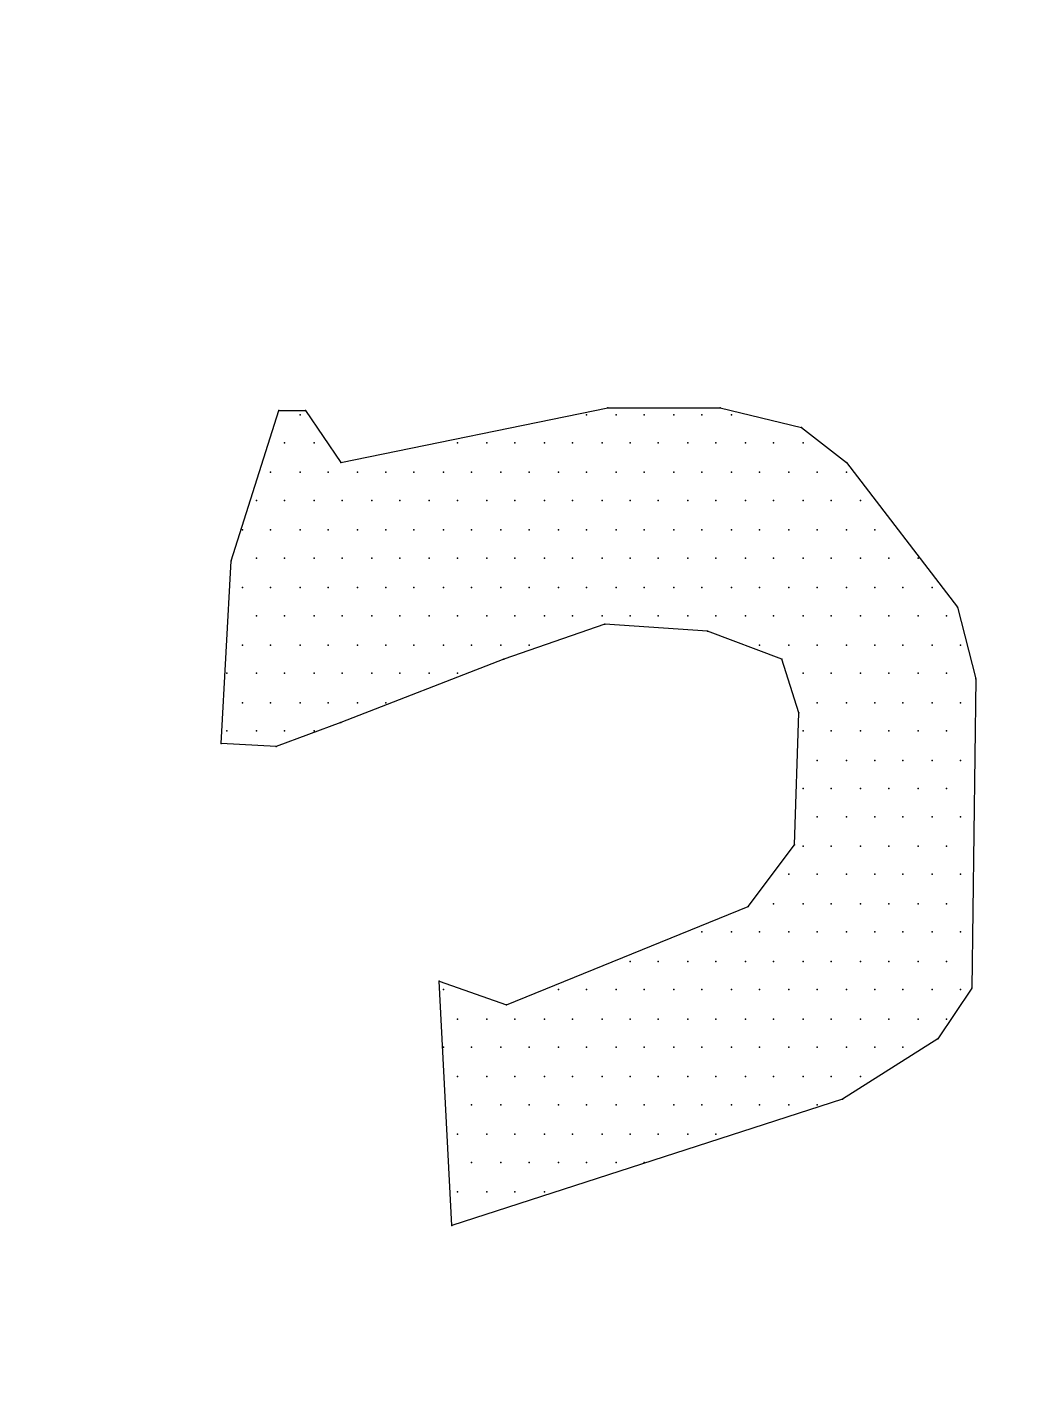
# Model space of a CAD drawing. Extents: x 204392 to 206166, y 706239 to 707835.
# Drawn here: x 204776.78 to 204784.31, y 707706.69 to 707716.99 of the extents above; entities that cross this region are included whole.
import ezdxf

# ---------------------------------------------------------------- set-up
doc = ezdxf.new("R2010")
doc.units = 0
doc.header["$LTSCALE"] = 7
doc.header["$MEASUREMENT"] = 0
doc.layers.add('FNCP001', color=2, linetype='Continuous')
doc.layers.add('KOTERET', color=1, linetype='Continuous')

# ---------------------------------------------------------------- blocks, each defined once
blk = doc.blocks.new('elips')
at = {"layer": 'KOTERET', "color": 1, "linetype": 'Continuous'}
for points in [[(183499.1831, 676929.4187, 0.06433), (183486.4417, 676932.9339, 0.055067), (183475.12, 676933.2717, 0.081051), (183461.7451, 676930.5218, 0.05642), (183453.2737, 676926.1409, 0.170965), (183446.7604, 676918.5457, 0.076819), (183445.7682, 676914.0539, 0.118306), (183447.3569, 676907.2082, 0.129737), (183452.4345, 676901.4391, 0.070189), (183462.3732, 676896.2032, 0.047922), (183469.826, 676894.3083, 0.049022), (183480.4932, 676893.543, 0.072792), (183496.0954, 676896.2454, 0.1248), (183506.3456, 676901.8508, 0.103709), (183511.9774, 676909.8156, 0.036886), (183512.3891, 676911.5627, 0.106536), (183512.1041, 676916.6878, 0.106243), (183507.037, 676924.4255, 0.106919), (183499.1831, 676929.4187)], [(183470.016, 676895.4537, 0.049045), (183480.4615, 676894.7042, 0.072972), (183495.7682, 676897.3644, 0.125195), (183505.5539, 676902.7006, 0.103069), (183510.8901, 676910.222, 0.035565), (183511.2437, 676911.7474, 0.105225), (183511.0009, 676916.3288, 0.105504), (183506.2242, 676923.6021, 0.107235), (183498.7609, 676928.3419, 0.064474), (183486.278, 676931.7833, 0.055181), (183475.1886, 676932.1158, 0.081162), (183462.1621, 676929.4398, 0.05669), (183453.886, 676925.1539, 0.171614), (183447.8425, 676918.1287, 0.076301), (183446.9293, 676914.0117, 0.117637), (183448.3967, 676907.7307, 0.130118), (183453.0995, 676902.3945, 0.070334), (183462.7691, 676897.2958, 0.047983), (183470.016, 676895.4537)]]:
    blk.add_lwpolyline(points, format="xyb", dxfattribs=at)
at = {"layer": 'KOTERET', "color": 2, "linetype": 'Continuous'}
for points in [[(183494.7073, 676901.8244), (183494.8867, 676902.3892)], [(183494.8867, 676902.3892), (183494.987, 676902.3892)], [(183494.9659, 676902.3734), (183494.9659, 676902.3734)], [(183494.987, 676902.3892), (183495.119, 676902.1939)], [(183495.119, 676902.1939), (183496.1218, 676902.3998)], [(183496.0426, 676902.3734), (183496.0426, 676902.3734)], [(183496.1218, 676902.3998), (183496.5441, 676902.3998)], [(183496.1535, 676902.3734), (183496.1535, 676902.3734)], [(183496.259, 676902.3734), (183496.259, 676902.3734)], [(183496.3699, 676902.3734), (183496.3699, 676902.3734)], [(183496.4754, 676902.3734), (183496.4754, 676902.3734)], [(183496.5441, 676902.3998), (183496.8502, 676902.3259)], [(183496.5863, 676902.3734), (183496.5863, 676902.3734)], [(183496.8502, 676902.3259), (183497.0191, 676902.1939)], [(183494.9078, 676902.2678), (183494.9078, 676902.2678)], [(183495.0187, 676902.2678), (183495.0187, 676902.2678)], [(183495.557, 676902.2678), (183495.557, 676902.2678)], [(183495.6679, 676902.2678), (183495.6679, 676902.2678)], [(183495.7734, 676902.2678), (183495.7734, 676902.2678)], [(183495.8843, 676902.2678), (183495.8843, 676902.2678)], [(183495.9899, 676902.2678), (183495.9899, 676902.2678)], [(183496.1007, 676902.2678), (183496.1007, 676902.2678)], [(183496.2063, 676902.2678), (183496.2063, 676902.2678)], [(183496.3118, 676902.2678), (183496.3118, 676902.2678)], [(183496.4227, 676902.2678), (183496.4227, 676902.2678)], [(183496.5282, 676902.2678), (183496.5282, 676902.2678)], [(183496.6391, 676902.2678), (183496.6391, 676902.2678)], [(183496.7446, 676902.2678), (183496.7446, 676902.2678)], [(183496.8555, 676902.2678), (183496.8555, 676902.2678)], [(183494.855, 676902.157), (183494.855, 676902.157)], [(183494.9659, 676902.157), (183494.9659, 676902.157)], [(183495.0715, 676902.157), (183495.0715, 676902.157)], [(183495.1823, 676902.157), (183495.1823, 676902.157)], [(183495.2879, 676902.157), (183495.2879, 676902.157)], [(183495.3934, 676902.157), (183495.3934, 676902.157)], [(183495.5043, 676902.157), (183495.5043, 676902.157)], [(183495.6098, 676902.157), (183495.6098, 676902.157)], [(183495.7207, 676902.157), (183495.7207, 676902.157)], [(183495.8262, 676902.157), (183495.8262, 676902.157)], [(183495.9371, 676902.157), (183495.9371, 676902.157)], [(183496.0426, 676902.157), (183496.0426, 676902.157)], [(183496.1535, 676902.157), (183496.1535, 676902.157)], [(183496.259, 676902.157), (183496.259, 676902.157)], [(183496.3699, 676902.157), (183496.3699, 676902.157)], [(183496.4754, 676902.157), (183496.4754, 676902.157)], [(183496.5863, 676902.157), (183496.5863, 676902.157)], [(183496.6918, 676902.157), (183496.6918, 676902.157)], [(183496.8027, 676902.157), (183496.8027, 676902.157)], [(183496.9083, 676902.157), (183496.9083, 676902.157)], [(183497.0191, 676902.1939), (183497.4361, 676901.6503)], [(183497.0191, 676902.157), (183497.0191, 676902.157)], [(183494.8023, 676902.0514), (183494.8023, 676902.0514)], [(183494.9078, 676902.0514), (183494.9078, 676902.0514)], [(183495.0187, 676902.0514), (183495.0187, 676902.0514)], [(183495.1242, 676902.0514), (183495.1242, 676902.0514)], [(183495.2351, 676902.0514), (183495.2351, 676902.0514)], [(183495.3406, 676902.0514), (183495.3406, 676902.0514)], [(183495.4515, 676902.0514), (183495.4515, 676902.0514)], [(183495.557, 676902.0514), (183495.557, 676902.0514)], [(183495.6679, 676902.0514), (183495.6679, 676902.0514)], [(183495.7734, 676902.0514), (183495.7734, 676902.0514)], [(183495.8843, 676902.0514), (183495.8843, 676902.0514)], [(183495.9899, 676902.0514), (183495.9899, 676902.0514)], [(183496.1007, 676902.0514), (183496.1007, 676902.0514)], [(183496.2063, 676902.0514), (183496.2063, 676902.0514)], [(183496.3118, 676902.0514), (183496.3118, 676902.0514)], [(183496.4227, 676902.0514), (183496.4227, 676902.0514)], [(183496.5282, 676902.0514), (183496.5282, 676902.0514)], [(183496.6391, 676902.0514), (183496.6391, 676902.0514)], [(183496.7446, 676902.0514), (183496.7446, 676902.0514)], [(183496.8555, 676902.0514), (183496.8555, 676902.0514)], [(183496.961, 676902.0514), (183496.961, 676902.0514)], [(183497.0719, 676902.0514), (183497.0719, 676902.0514)], [(183494.7495, 676901.9406), (183494.7495, 676901.9406)], [(183494.855, 676901.9406), (183494.855, 676901.9406)], [(183494.9659, 676901.9406), (183494.9659, 676901.9406)], [(183495.0715, 676901.9406), (183495.0715, 676901.9406)], [(183495.1823, 676901.9406), (183495.1823, 676901.9406)], [(183495.2879, 676901.9406), (183495.2879, 676901.9406)], [(183495.3934, 676901.9406), (183495.3934, 676901.9406)], [(183495.5043, 676901.9406), (183495.5043, 676901.9406)], [(183495.6098, 676901.9406), (183495.6098, 676901.9406)], [(183495.7207, 676901.9406), (183495.7207, 676901.9406)], [(183495.8262, 676901.9406), (183495.8262, 676901.9406)], [(183495.9371, 676901.9406), (183495.9371, 676901.9406)], [(183496.0426, 676901.9406), (183496.0426, 676901.9406)], [(183496.1535, 676901.9406), (183496.1535, 676901.9406)], [(183496.259, 676901.9406), (183496.259, 676901.9406)], [(183496.3699, 676901.9406), (183496.3699, 676901.9406)], [(183496.4754, 676901.9406), (183496.4754, 676901.9406)], [(183496.5863, 676901.9406), (183496.5863, 676901.9406)], [(183496.6918, 676901.9406), (183496.6918, 676901.9406)], [(183496.8027, 676901.9406), (183496.8027, 676901.9406)], [(183496.9083, 676901.9406), (183496.9083, 676901.9406)], [(183497.0191, 676901.9406), (183497.0191, 676901.9406)], [(183497.1247, 676901.9406), (183497.1247, 676901.9406)], [(183494.6703, 676901.1383), (183494.7073, 676901.8244)], [(183494.8023, 676901.835), (183494.8023, 676901.835)], [(183494.9078, 676901.835), (183494.9078, 676901.835)], [(183495.0187, 676901.835), (183495.0187, 676901.835)], [(183495.1242, 676901.835), (183495.1242, 676901.835)], [(183495.2351, 676901.835), (183495.2351, 676901.835)], [(183495.3406, 676901.835), (183495.3406, 676901.835)], [(183495.4515, 676901.835), (183495.4515, 676901.835)], [(183495.557, 676901.835), (183495.557, 676901.835)], [(183495.6679, 676901.835), (183495.6679, 676901.835)], [(183495.7734, 676901.835), (183495.7734, 676901.835)], [(183495.8843, 676901.835), (183495.8843, 676901.835)], [(183495.9899, 676901.835), (183495.9899, 676901.835)], [(183496.1007, 676901.835), (183496.1007, 676901.835)], [(183496.2063, 676901.835), (183496.2063, 676901.835)], [(183496.3118, 676901.835), (183496.3118, 676901.835)], [(183496.4227, 676901.835), (183496.4227, 676901.835)], [(183496.5282, 676901.835), (183496.5282, 676901.835)], [(183496.6391, 676901.835), (183496.6391, 676901.835)], [(183496.7446, 676901.835), (183496.7446, 676901.835)], [(183496.8555, 676901.835), (183496.8555, 676901.835)], [(183496.961, 676901.835), (183496.961, 676901.835)], [(183497.0719, 676901.835), (183497.0719, 676901.835)], [(183497.1774, 676901.835), (183497.1774, 676901.835)], [(183497.2883, 676901.835), (183497.2883, 676901.835)], [(183494.7495, 676901.7242), (183494.7495, 676901.7242)], [(183494.855, 676901.7242), (183494.855, 676901.7242)], [(183494.9659, 676901.7242), (183494.9659, 676901.7242)], [(183495.0715, 676901.7242), (183495.0715, 676901.7242)], [(183495.1823, 676901.7242), (183495.1823, 676901.7242)], [(183495.2879, 676901.7242), (183495.2879, 676901.7242)], [(183495.3934, 676901.7242), (183495.3934, 676901.7242)], [(183495.5043, 676901.7242), (183495.5043, 676901.7242)], [(183495.6098, 676901.7242), (183495.6098, 676901.7242)], [(183495.7207, 676901.7242), (183495.7207, 676901.7242)], [(183495.8262, 676901.7242), (183495.8262, 676901.7242)], [(183495.9371, 676901.7242), (183495.9371, 676901.7242)], [(183496.0426, 676901.7242), (183496.0426, 676901.7242)], [(183496.1535, 676901.7242), (183496.1535, 676901.7242)], [(183496.259, 676901.7242), (183496.259, 676901.7242)], [(183496.3699, 676901.7242), (183496.3699, 676901.7242)], [(183496.4754, 676901.7242), (183496.4754, 676901.7242)], [(183496.5863, 676901.7242), (183496.5863, 676901.7242)], [(183496.6918, 676901.7242), (183496.6918, 676901.7242)], [(183496.8027, 676901.7242), (183496.8027, 676901.7242)], [(183496.9083, 676901.7242), (183496.9083, 676901.7242)], [(183497.0191, 676901.7242), (183497.0191, 676901.7242)], [(183497.1247, 676901.7242), (183497.1247, 676901.7242)], [(183497.2302, 676901.7242), (183497.2302, 676901.7242)], [(183497.3411, 676901.7242), (183497.3411, 676901.7242)], [(183497.4361, 676901.6503), (183497.5047, 676901.3811)], [(183494.8023, 676901.6186), (183494.8023, 676901.6186)], [(183494.9078, 676901.6186), (183494.9078, 676901.6186)], [(183495.0187, 676901.6186), (183495.0187, 676901.6186)], [(183495.1242, 676901.6186), (183495.1242, 676901.6186)], [(183495.2351, 676901.6186), (183495.2351, 676901.6186)], [(183495.3406, 676901.6186), (183495.3406, 676901.6186)], [(183495.4515, 676901.6186), (183495.4515, 676901.6186)], [(183495.557, 676901.6186), (183495.557, 676901.6186)], [(183495.6679, 676901.6186), (183495.6679, 676901.6186)], [(183496.1113, 676901.5869), (183495.7312, 676901.455)], [(183495.7734, 676901.6186), (183495.7734, 676901.6186)], [(183495.8843, 676901.6186), (183495.8843, 676901.6186)], [(183495.9899, 676901.6186), (183495.9899, 676901.6186)], [(183496.1007, 676901.6186), (183496.1007, 676901.6186)], [(183496.4966, 676901.5605), (183496.1113, 676901.5869)], [(183496.2063, 676901.6186), (183496.2063, 676901.6186)], [(183496.3118, 676901.6186), (183496.3118, 676901.6186)], [(183496.4227, 676901.6186), (183496.4227, 676901.6186)], [(183496.5282, 676901.6186), (183496.5282, 676901.6186)], [(183496.6391, 676901.6186), (183496.6391, 676901.6186)], [(183496.7446, 676901.6186), (183496.7446, 676901.6186)], [(183496.8555, 676901.6186), (183496.8555, 676901.6186)], [(183496.961, 676901.6186), (183496.961, 676901.6186)], [(183497.0719, 676901.6186), (183497.0719, 676901.6186)], [(183497.1774, 676901.6186), (183497.1774, 676901.6186)], [(183497.2883, 676901.6186), (183497.2883, 676901.6186)], [(183497.3938, 676901.6186), (183497.3938, 676901.6186)], [(183496.7763, 676901.455), (183496.4966, 676901.5605)], [(183494.7495, 676901.5078), (183494.7495, 676901.5078)], [(183494.855, 676901.5078), (183494.855, 676901.5078)], [(183494.9659, 676901.5078), (183494.9659, 676901.5078)], [(183495.0715, 676901.5078), (183495.0715, 676901.5078)], [(183495.1823, 676901.5078), (183495.1823, 676901.5078)], [(183495.2879, 676901.5078), (183495.2879, 676901.5078)], [(183495.3934, 676901.5078), (183495.3934, 676901.5078)], [(183495.5043, 676901.5078), (183495.5043, 676901.5078)], [(183495.6098, 676901.5078), (183495.6098, 676901.5078)], [(183495.7207, 676901.5078), (183495.7207, 676901.5078)], [(183495.8262, 676901.5078), (183495.8262, 676901.5078)], [(183496.6918, 676901.5078), (183496.6918, 676901.5078)], [(183496.8027, 676901.5078), (183496.8027, 676901.5078)], [(183496.9083, 676901.5078), (183496.9083, 676901.5078)], [(183497.0191, 676901.5078), (183497.0191, 676901.5078)], [(183497.1247, 676901.5078), (183497.1247, 676901.5078)], [(183497.2302, 676901.5078), (183497.2302, 676901.5078)], [(183497.3411, 676901.5078), (183497.3411, 676901.5078)], [(183497.4466, 676901.5078), (183497.4466, 676901.5078)], [(183495.7312, 676901.455), (183495.119, 676901.2175)], [(183496.8396, 676901.2544), (183496.7763, 676901.455)], [(183494.6914, 676901.4022), (183494.6914, 676901.4022)], [(183494.8023, 676901.4022), (183494.8023, 676901.4022)], [(183494.9078, 676901.4022), (183494.9078, 676901.4022)], [(183495.0187, 676901.4022), (183495.0187, 676901.4022)], [(183495.1242, 676901.4022), (183495.1242, 676901.4022)], [(183495.2351, 676901.4022), (183495.2351, 676901.4022)], [(183495.3406, 676901.4022), (183495.3406, 676901.4022)], [(183495.4515, 676901.4022), (183495.4515, 676901.4022)], [(183495.557, 676901.4022), (183495.557, 676901.4022)], [(183496.8555, 676901.4022), (183496.8555, 676901.4022)], [(183496.961, 676901.4022), (183496.961, 676901.4022)], [(183497.0719, 676901.4022), (183497.0719, 676901.4022)], [(183497.1774, 676901.4022), (183497.1774, 676901.4022)], [(183497.2883, 676901.4022), (183497.2883, 676901.4022)], [(183497.3938, 676901.4022), (183497.3938, 676901.4022)], [(183497.5047, 676901.3811), (183497.4889, 676900.2199)], [(183494.7495, 676901.2914), (183494.7495, 676901.2914)], [(183494.855, 676901.2914), (183494.855, 676901.2914)], [(183494.9659, 676901.2914), (183494.9659, 676901.2914)], [(183495.0715, 676901.2914), (183495.0715, 676901.2914)], [(183495.1823, 676901.2914), (183495.1823, 676901.2914)], [(183495.2879, 676901.2914), (183495.2879, 676901.2914)], [(183496.9083, 676901.2914), (183496.9083, 676901.2914)], [(183497.0191, 676901.2914), (183497.0191, 676901.2914)], [(183497.1247, 676901.2914), (183497.1247, 676901.2914)], [(183497.2302, 676901.2914), (183497.2302, 676901.2914)], [(183497.3411, 676901.2914), (183497.3411, 676901.2914)], [(183497.4466, 676901.2914), (183497.4466, 676901.2914)], [(183496.8238, 676900.7583), (183496.8396, 676901.2544)], [(183494.6914, 676901.1858), (183494.6914, 676901.1858)], [(183494.8023, 676901.1858), (183494.8023, 676901.1858)], [(183495.119, 676901.2175), (183494.8762, 676901.1277)], [(183494.9078, 676901.1858), (183494.9078, 676901.1858)], [(183495.0187, 676901.1858), (183495.0187, 676901.1858)], [(183496.8555, 676901.1858), (183496.8555, 676901.1858)], [(183496.961, 676901.1858), (183496.961, 676901.1858)], [(183497.0719, 676901.1858), (183497.0719, 676901.1858)], [(183497.1774, 676901.1858), (183497.1774, 676901.1858)], [(183497.2883, 676901.1858), (183497.2883, 676901.1858)], [(183497.3938, 676901.1858), (183497.3938, 676901.1858)], [(183494.8762, 676901.1277), (183494.6703, 676901.1383)], [(183496.9083, 676901.075), (183496.9083, 676901.075)], [(183497.0191, 676901.075), (183497.0191, 676901.075)], [(183497.1247, 676901.075), (183497.1247, 676901.075)], [(183497.2302, 676901.075), (183497.2302, 676901.075)], [(183497.3411, 676901.075), (183497.3411, 676901.075)], [(183497.4466, 676901.075), (183497.4466, 676901.075)], [(183496.8555, 676900.9694), (183496.8555, 676900.9694)], [(183496.961, 676900.9694), (183496.961, 676900.9694)], [(183497.0719, 676900.9694), (183497.0719, 676900.9694)], [(183497.1774, 676900.9694), (183497.1774, 676900.9694)], [(183497.2883, 676900.9694), (183497.2883, 676900.9694)], [(183497.3938, 676900.9694), (183497.3938, 676900.9694)], [(183496.9083, 676900.8638), (183496.9083, 676900.8638)], [(183497.0191, 676900.8638), (183497.0191, 676900.8638)], [(183497.1247, 676900.8638), (183497.1247, 676900.8638)], [(183497.2302, 676900.8638), (183497.2302, 676900.8638)], [(183497.3411, 676900.8638), (183497.3411, 676900.8638)], [(183497.4466, 676900.8638), (183497.4466, 676900.8638)], [(183496.6496, 676900.526), (183496.8238, 676900.7583)], [(183496.8555, 676900.753), (183496.8555, 676900.753)], [(183496.961, 676900.753), (183496.961, 676900.753)], [(183497.0719, 676900.753), (183497.0719, 676900.753)], [(183497.1774, 676900.753), (183497.1774, 676900.753)], [(183497.2883, 676900.753), (183497.2883, 676900.753)], [(183497.3938, 676900.753), (183497.3938, 676900.753)], [(183496.8027, 676900.6474), (183496.8027, 676900.6474)], [(183496.9083, 676900.6474), (183496.9083, 676900.6474)], [(183497.0191, 676900.6474), (183497.0191, 676900.6474)], [(183497.1247, 676900.6474), (183497.1247, 676900.6474)], [(183497.2302, 676900.6474), (183497.2302, 676900.6474)], [(183497.3411, 676900.6474), (183497.3411, 676900.6474)], [(183497.4466, 676900.6474), (183497.4466, 676900.6474)], [(183495.7418, 676900.1566), (183496.6496, 676900.526)], [(183496.7446, 676900.5366), (183496.7446, 676900.5366)], [(183496.8555, 676900.5366), (183496.8555, 676900.5366)], [(183496.961, 676900.5366), (183496.961, 676900.5366)], [(183497.0719, 676900.5366), (183497.0719, 676900.5366)], [(183497.1774, 676900.5366), (183497.1774, 676900.5366)], [(183497.2883, 676900.5366), (183497.2883, 676900.5366)], [(183497.3938, 676900.5366), (183497.3938, 676900.5366)], [(183496.4754, 676900.431), (183496.4754, 676900.431)], [(183496.5863, 676900.431), (183496.5863, 676900.431)], [(183496.6918, 676900.431), (183496.6918, 676900.431)], [(183496.8027, 676900.431), (183496.8027, 676900.431)], [(183496.9083, 676900.431), (183496.9083, 676900.431)], [(183497.0191, 676900.431), (183497.0191, 676900.431)], [(183497.1247, 676900.431), (183497.1247, 676900.431)], [(183497.2302, 676900.431), (183497.2302, 676900.431)], [(183497.3411, 676900.431), (183497.3411, 676900.431)], [(183497.4466, 676900.431), (183497.4466, 676900.431)], [(183496.2063, 676900.3202), (183496.2063, 676900.3202)], [(183496.3118, 676900.3202), (183496.3118, 676900.3202)], [(183496.4227, 676900.3202), (183496.4227, 676900.3202)], [(183496.5282, 676900.3202), (183496.5282, 676900.3202)], [(183496.6391, 676900.3202), (183496.6391, 676900.3202)], [(183496.7446, 676900.3202), (183496.7446, 676900.3202)], [(183496.8555, 676900.3202), (183496.8555, 676900.3202)], [(183496.961, 676900.3202), (183496.961, 676900.3202)], [(183497.0719, 676900.3202), (183497.0719, 676900.3202)], [(183497.1774, 676900.3202), (183497.1774, 676900.3202)], [(183497.2883, 676900.3202), (183497.2883, 676900.3202)], [(183497.3938, 676900.3202), (183497.3938, 676900.3202)], [(183495.4884, 676900.2463), (183495.7418, 676900.1566)], [(183495.5359, 676899.3279), (183495.4884, 676900.2463)], [(183495.5043, 676900.2146), (183495.5043, 676900.2146)], [(183495.9371, 676900.2146), (183495.9371, 676900.2146)], [(183496.0426, 676900.2146), (183496.0426, 676900.2146)], [(183496.1535, 676900.2146), (183496.1535, 676900.2146)], [(183496.259, 676900.2146), (183496.259, 676900.2146)], [(183496.3699, 676900.2146), (183496.3699, 676900.2146)], [(183496.4754, 676900.2146), (183496.4754, 676900.2146)], [(183496.5863, 676900.2146), (183496.5863, 676900.2146)], [(183496.6918, 676900.2146), (183496.6918, 676900.2146)], [(183496.8027, 676900.2146), (183496.8027, 676900.2146)], [(183496.9083, 676900.2146), (183496.9083, 676900.2146)], [(183497.0191, 676900.2146), (183497.0191, 676900.2146)], [(183497.1247, 676900.2146), (183497.1247, 676900.2146)], [(183497.2302, 676900.2146), (183497.2302, 676900.2146)], [(183497.3411, 676900.2146), (183497.3411, 676900.2146)], [(183497.4889, 676900.2199), (183497.3622, 676900.0299)], [(183497.4466, 676900.2146), (183497.4466, 676900.2146)], [(183495.557, 676900.1038), (183495.557, 676900.1038)], [(183495.6679, 676900.1038), (183495.6679, 676900.1038)], [(183495.7734, 676900.1038), (183495.7734, 676900.1038)], [(183495.8843, 676900.1038), (183495.8843, 676900.1038)], [(183495.9899, 676900.1038), (183495.9899, 676900.1038)], [(183496.1007, 676900.1038), (183496.1007, 676900.1038)], [(183496.2063, 676900.1038), (183496.2063, 676900.1038)], [(183496.3118, 676900.1038), (183496.3118, 676900.1038)], [(183496.4227, 676900.1038), (183496.4227, 676900.1038)], [(183496.5282, 676900.1038), (183496.5282, 676900.1038)], [(183496.6391, 676900.1038), (183496.6391, 676900.1038)], [(183496.7446, 676900.1038), (183496.7446, 676900.1038)], [(183496.8555, 676900.1038), (183496.8555, 676900.1038)], [(183496.961, 676900.1038), (183496.961, 676900.1038)], [(183497.0719, 676900.1038), (183497.0719, 676900.1038)], [(183497.1774, 676900.1038), (183497.1774, 676900.1038)], [(183497.2883, 676900.1038), (183497.2883, 676900.1038)], [(183497.3938, 676900.1038), (183497.3938, 676900.1038)], [(183495.5043, 676899.9982), (183495.5043, 676899.9982)], [(183495.6098, 676899.9982), (183495.6098, 676899.9982)], [(183495.7207, 676899.9982), (183495.7207, 676899.9982)], [(183495.8262, 676899.9982), (183495.8262, 676899.9982)], [(183495.9371, 676899.9982), (183495.9371, 676899.9982)], [(183496.0426, 676899.9982), (183496.0426, 676899.9982)], [(183496.1535, 676899.9982), (183496.1535, 676899.9982)], [(183496.259, 676899.9982), (183496.259, 676899.9982)], [(183496.3699, 676899.9982), (183496.3699, 676899.9982)], [(183496.4754, 676899.9982), (183496.4754, 676899.9982)], [(183496.5863, 676899.9982), (183496.5863, 676899.9982)], [(183496.6918, 676899.9982), (183496.6918, 676899.9982)], [(183496.8027, 676899.9982), (183496.8027, 676899.9982)], [(183496.9083, 676899.9982), (183496.9083, 676899.9982)], [(183497.3622, 676900.0299), (183497.0033, 676899.8029)], [(183497.0191, 676899.9982), (183497.0191, 676899.9982)], [(183497.1247, 676899.9982), (183497.1247, 676899.9982)], [(183497.2302, 676899.9982), (183497.2302, 676899.9982)], [(183495.557, 676899.8874), (183495.557, 676899.8874)], [(183495.6679, 676899.8874), (183495.6679, 676899.8874)], [(183495.7734, 676899.8874), (183495.7734, 676899.8874)], [(183495.8843, 676899.8874), (183495.8843, 676899.8874)], [(183495.9899, 676899.8874), (183495.9899, 676899.8874)], [(183496.1007, 676899.8874), (183496.1007, 676899.8874)], [(183496.2063, 676899.8874), (183496.2063, 676899.8874)], [(183496.3118, 676899.8874), (183496.3118, 676899.8874)], [(183496.4227, 676899.8874), (183496.4227, 676899.8874)], [(183496.5282, 676899.8874), (183496.5282, 676899.8874)], [(183496.6391, 676899.8874), (183496.6391, 676899.8874)], [(183496.7446, 676899.8874), (183496.7446, 676899.8874)], [(183496.8555, 676899.8874), (183496.8555, 676899.8874)], [(183496.961, 676899.8874), (183496.961, 676899.8874)], [(183497.0719, 676899.8874), (183497.0719, 676899.8874)], [(183497.0033, 676899.8029), (183495.5359, 676899.3279)], [(183495.6098, 676899.7818), (183495.6098, 676899.7818)], [(183495.7207, 676899.7818), (183495.7207, 676899.7818)], [(183495.8262, 676899.7818), (183495.8262, 676899.7818)], [(183495.9371, 676899.7818), (183495.9371, 676899.7818)], [(183496.0426, 676899.7818), (183496.0426, 676899.7818)], [(183496.1535, 676899.7818), (183496.1535, 676899.7818)], [(183496.259, 676899.7818), (183496.259, 676899.7818)], [(183496.3699, 676899.7818), (183496.3699, 676899.7818)], [(183496.4754, 676899.7818), (183496.4754, 676899.7818)], [(183496.5863, 676899.7818), (183496.5863, 676899.7818)], [(183496.6918, 676899.7818), (183496.6918, 676899.7818)], [(183496.8027, 676899.7818), (183496.8027, 676899.7818)], [(183496.9083, 676899.7818), (183496.9083, 676899.7818)], [(183495.557, 676899.671), (183495.557, 676899.671)], [(183495.6679, 676899.671), (183495.6679, 676899.671)], [(183495.7734, 676899.671), (183495.7734, 676899.671)], [(183495.8843, 676899.671), (183495.8843, 676899.671)], [(183495.9899, 676899.671), (183495.9899, 676899.671)], [(183496.1007, 676899.671), (183496.1007, 676899.671)], [(183496.2063, 676899.671), (183496.2063, 676899.671)], [(183496.3118, 676899.671), (183496.3118, 676899.671)], [(183496.4227, 676899.671), (183496.4227, 676899.671)], [(183496.5282, 676899.671), (183496.5282, 676899.671)], [(183495.6098, 676899.5654), (183495.6098, 676899.5654)], [(183495.7207, 676899.5654), (183495.7207, 676899.5654)], [(183495.8262, 676899.5654), (183495.8262, 676899.5654)], [(183495.9371, 676899.5654), (183495.9371, 676899.5654)], [(183496.0426, 676899.5654), (183496.0426, 676899.5654)], [(183496.1535, 676899.5654), (183496.1535, 676899.5654)], [(183496.259, 676899.5654), (183496.259, 676899.5654)], [(183495.557, 676899.4546), (183495.557, 676899.4546)], [(183495.6679, 676899.4546), (183495.6679, 676899.4546)], [(183495.7734, 676899.4546), (183495.7734, 676899.4546)], [(183495.8843, 676899.4546), (183495.8843, 676899.4546)]]:
    blk.add_lwpolyline(points, dxfattribs=at)
at = {"layer": 'KOTERET', "color": 1}
for p in [(183494.8867, 676902.3892), (183494.8867, 676902.3892), (183494.9659, 676902.3734), (183494.9659, 676902.3734), (183494.987, 676902.3892), (183494.987, 676902.3892), (183496.0426, 676902.3734), (183496.0426, 676902.3734), (183496.1218, 676902.3998), (183496.1218, 676902.3998), (183496.1535, 676902.3734), (183496.1535, 676902.3734), (183496.259, 676902.3734), (183496.259, 676902.3734), (183496.3699, 676902.3734), (183496.3699, 676902.3734), (183496.4754, 676902.3734), (183496.4754, 676902.3734), (183496.5441, 676902.3998), (183496.5441, 676902.3998), (183496.5863, 676902.3734), (183496.5863, 676902.3734), (183496.8502, 676902.3259), (183496.8502, 676902.3259), (183494.9078, 676902.2678), (183494.9078, 676902.2678), (183495.0187, 676902.2678), (183495.0187, 676902.2678), (183495.557, 676902.2678), (183495.557, 676902.2678), (183495.6679, 676902.2678), (183495.6679, 676902.2678), (183495.7734, 676902.2678), (183495.7734, 676902.2678), (183495.8843, 676902.2678), (183495.8843, 676902.2678), (183495.9899, 676902.2678), (183495.9899, 676902.2678), (183496.1007, 676902.2678), (183496.1007, 676902.2678), (183496.2063, 676902.2678), (183496.2063, 676902.2678), (183496.3118, 676902.2678), (183496.3118, 676902.2678), (183496.4227, 676902.2678), (183496.4227, 676902.2678), (183496.5282, 676902.2678), (183496.5282, 676902.2678), (183496.6391, 676902.2678), (183496.6391, 676902.2678), (183496.7446, 676902.2678), (183496.7446, 676902.2678), (183496.8555, 676902.2678), (183496.8555, 676902.2678), (183494.855, 676902.157), (183494.855, 676902.157), (183494.9659, 676902.157), (183494.9659, 676902.157), (183495.0715, 676902.157), (183495.0715, 676902.157), (183495.119, 676902.1939), (183495.119, 676902.1939), (183495.1823, 676902.157), (183495.1823, 676902.157), (183495.2879, 676902.157), (183495.2879, 676902.157), (183495.3934, 676902.157), (183495.3934, 676902.157), (183495.5043, 676902.157), (183495.5043, 676902.157), (183495.6098, 676902.157), (183495.6098, 676902.157), (183495.7207, 676902.157), (183495.7207, 676902.157), (183495.8262, 676902.157), (183495.8262, 676902.157), (183495.9371, 676902.157), (183495.9371, 676902.157), (183496.0426, 676902.157), (183496.0426, 676902.157), (183496.1535, 676902.157), (183496.1535, 676902.157), (183496.259, 676902.157), (183496.259, 676902.157), (183496.3699, 676902.157), (183496.3699, 676902.157), (183496.4754, 676902.157), (183496.4754, 676902.157), (183496.5863, 676902.157), (183496.5863, 676902.157), (183496.6918, 676902.157), (183496.6918, 676902.157), (183496.8027, 676902.157), (183496.8027, 676902.157), (183496.9083, 676902.157), (183496.9083, 676902.157), (183497.0191, 676902.1939), (183497.0191, 676902.1939), (183497.0191, 676902.157), (183497.0191, 676902.157), (183494.8023, 676902.0514), (183494.8023, 676902.0514), (183494.9078, 676902.0514), (183494.9078, 676902.0514), (183495.0187, 676902.0514), (183495.0187, 676902.0514), (183495.1242, 676902.0514), (183495.1242, 676902.0514), (183495.2351, 676902.0514), (183495.2351, 676902.0514), (183495.3406, 676902.0514), (183495.3406, 676902.0514), (183495.4515, 676902.0514), (183495.4515, 676902.0514), (183495.557, 676902.0514), (183495.557, 676902.0514), (183495.6679, 676902.0514), (183495.6679, 676902.0514), (183495.7734, 676902.0514), (183495.7734, 676902.0514), (183495.8843, 676902.0514), (183495.8843, 676902.0514), (183495.9899, 676902.0514), (183495.9899, 676902.0514), (183496.1007, 676902.0514), (183496.1007, 676902.0514), (183496.2063, 676902.0514), (183496.2063, 676902.0514), (183496.3118, 676902.0514), (183496.3118, 676902.0514), (183496.4227, 676902.0514), (183496.4227, 676902.0514), (183496.5282, 676902.0514), (183496.5282, 676902.0514), (183496.6391, 676902.0514), (183496.6391, 676902.0514), (183496.7446, 676902.0514), (183496.7446, 676902.0514), (183496.8555, 676902.0514), (183496.8555, 676902.0514), (183496.961, 676902.0514), (183496.961, 676902.0514), (183497.0719, 676902.0514), (183497.0719, 676902.0514), (183494.7495, 676901.9406), (183494.7495, 676901.9406), (183494.855, 676901.9406), (183494.855, 676901.9406), (183494.9659, 676901.9406), (183494.9659, 676901.9406), (183495.0715, 676901.9406), (183495.0715, 676901.9406), (183495.1823, 676901.9406), (183495.1823, 676901.9406), (183495.2879, 676901.9406), (183495.2879, 676901.9406), (183495.3934, 676901.9406), (183495.3934, 676901.9406), (183495.5043, 676901.9406), (183495.5043, 676901.9406), (183495.6098, 676901.9406), (183495.6098, 676901.9406), (183495.7207, 676901.9406), (183495.7207, 676901.9406), (183495.8262, 676901.9406), (183495.8262, 676901.9406), (183495.9371, 676901.9406), (183495.9371, 676901.9406), (183496.0426, 676901.9406), (183496.0426, 676901.9406), (183496.1535, 676901.9406), (183496.1535, 676901.9406), (183496.259, 676901.9406), (183496.259, 676901.9406), (183496.3699, 676901.9406), (183496.3699, 676901.9406), (183496.4754, 676901.9406), (183496.4754, 676901.9406), (183496.5863, 676901.9406), (183496.5863, 676901.9406), (183496.6918, 676901.9406), (183496.6918, 676901.9406), (183496.8027, 676901.9406), (183496.8027, 676901.9406), (183496.9083, 676901.9406), (183496.9083, 676901.9406), (183497.0191, 676901.9406), (183497.0191, 676901.9406), (183497.1247, 676901.9406), (183497.1247, 676901.9406), (183494.7073, 676901.8244), (183494.7073, 676901.8244), (183494.8023, 676901.835), (183494.8023, 676901.835), (183494.9078, 676901.835), (183494.9078, 676901.835), (183495.0187, 676901.835), (183495.0187, 676901.835), (183495.1242, 676901.835), (183495.1242, 676901.835), (183495.2351, 676901.835), (183495.2351, 676901.835), (183495.3406, 676901.835), (183495.3406, 676901.835), (183495.4515, 676901.835), (183495.4515, 676901.835), (183495.557, 676901.835), (183495.557, 676901.835), (183495.6679, 676901.835), (183495.6679, 676901.835), (183495.7734, 676901.835), (183495.7734, 676901.835), (183495.8843, 676901.835), (183495.8843, 676901.835), (183495.9899, 676901.835), (183495.9899, 676901.835), (183496.1007, 676901.835), (183496.1007, 676901.835), (183496.2063, 676901.835), (183496.2063, 676901.835), (183496.3118, 676901.835), (183496.3118, 676901.835), (183496.4227, 676901.835), (183496.4227, 676901.835), (183496.5282, 676901.835), (183496.5282, 676901.835), (183496.6391, 676901.835), (183496.6391, 676901.835), (183496.7446, 676901.835), (183496.7446, 676901.835), (183496.8555, 676901.835), (183496.8555, 676901.835), (183496.961, 676901.835), (183496.961, 676901.835), (183497.0719, 676901.835), (183497.0719, 676901.835), (183497.1774, 676901.835), (183497.1774, 676901.835), (183497.2883, 676901.835), (183497.2883, 676901.835), (183494.7495, 676901.7242), (183494.7495, 676901.7242), (183494.855, 676901.7242), (183494.855, 676901.7242), (183494.9659, 676901.7242), (183494.9659, 676901.7242), (183495.0715, 676901.7242), (183495.0715, 676901.7242), (183495.1823, 676901.7242), (183495.1823, 676901.7242), (183495.2879, 676901.7242), (183495.2879, 676901.7242), (183495.3934, 676901.7242), (183495.3934, 676901.7242), (183495.5043, 676901.7242), (183495.5043, 676901.7242), (183495.6098, 676901.7242), (183495.6098, 676901.7242), (183495.7207, 676901.7242), (183495.7207, 676901.7242), (183495.8262, 676901.7242), (183495.8262, 676901.7242), (183495.9371, 676901.7242), (183495.9371, 676901.7242), (183496.0426, 676901.7242), (183496.0426, 676901.7242), (183496.1535, 676901.7242), (183496.1535, 676901.7242), (183496.259, 676901.7242), (183496.259, 676901.7242), (183496.3699, 676901.7242), (183496.3699, 676901.7242), (183496.4754, 676901.7242), (183496.4754, 676901.7242), (183496.5863, 676901.7242), (183496.5863, 676901.7242), (183496.6918, 676901.7242), (183496.6918, 676901.7242), (183496.8027, 676901.7242), (183496.8027, 676901.7242), (183496.9083, 676901.7242), (183496.9083, 676901.7242), (183497.0191, 676901.7242), (183497.0191, 676901.7242), (183497.1247, 676901.7242), (183497.1247, 676901.7242), (183497.2302, 676901.7242), (183497.2302, 676901.7242), (183497.3411, 676901.7242), (183497.3411, 676901.7242), (183497.4361, 676901.6503), (183497.4361, 676901.6503), (183494.8023, 676901.6186), (183494.8023, 676901.6186), (183494.9078, 676901.6186), (183494.9078, 676901.6186), (183495.0187, 676901.6186), (183495.0187, 676901.6186), (183495.1242, 676901.6186), (183495.1242, 676901.6186), (183495.2351, 676901.6186), (183495.2351, 676901.6186), (183495.3406, 676901.6186), (183495.3406, 676901.6186), (183495.4515, 676901.6186), (183495.4515, 676901.6186), (183495.557, 676901.6186), (183495.557, 676901.6186), (183495.6679, 676901.6186), (183495.6679, 676901.6186), (183495.7734, 676901.6186), (183495.7734, 676901.6186), (183495.8843, 676901.6186), (183495.8843, 676901.6186), (183495.9899, 676901.6186), (183495.9899, 676901.6186), (183496.1007, 676901.6186), (183496.1007, 676901.6186), (183496.1113, 676901.5869), (183496.1113, 676901.5869), (183496.2063, 676901.6186), (183496.2063, 676901.6186), (183496.3118, 676901.6186), (183496.3118, 676901.6186), (183496.4227, 676901.6186), (183496.4227, 676901.6186), (183496.5282, 676901.6186), (183496.5282, 676901.6186), (183496.6391, 676901.6186), (183496.6391, 676901.6186), (183496.7446, 676901.6186), (183496.7446, 676901.6186), (183496.8555, 676901.6186), (183496.8555, 676901.6186), (183496.961, 676901.6186), (183496.961, 676901.6186), (183497.0719, 676901.6186), (183497.0719, 676901.6186), (183497.1774, 676901.6186), (183497.1774, 676901.6186), (183497.2883, 676901.6186), (183497.2883, 676901.6186), (183497.3938, 676901.6186), (183497.3938, 676901.6186), (183496.4966, 676901.5605), (183496.4966, 676901.5605), (183494.7495, 676901.5078), (183494.7495, 676901.5078), (183494.855, 676901.5078), (183494.855, 676901.5078), (183494.9659, 676901.5078), (183494.9659, 676901.5078), (183495.0715, 676901.5078), (183495.0715, 676901.5078), (183495.1823, 676901.5078), (183495.1823, 676901.5078), (183495.2879, 676901.5078), (183495.2879, 676901.5078), (183495.3934, 676901.5078), (183495.3934, 676901.5078), (183495.5043, 676901.5078), (183495.5043, 676901.5078), (183495.6098, 676901.5078), (183495.6098, 676901.5078), (183495.7207, 676901.5078), (183495.7207, 676901.5078), (183495.8262, 676901.5078), (183495.8262, 676901.5078), (183496.6918, 676901.5078), (183496.6918, 676901.5078), (183496.8027, 676901.5078), (183496.8027, 676901.5078), (183496.9083, 676901.5078), (183496.9083, 676901.5078), (183497.0191, 676901.5078), (183497.0191, 676901.5078), (183497.1247, 676901.5078), (183497.1247, 676901.5078), (183497.2302, 676901.5078), (183497.2302, 676901.5078), (183497.3411, 676901.5078), (183497.3411, 676901.5078), (183497.4466, 676901.5078), (183497.4466, 676901.5078), (183495.7312, 676901.455), (183495.7312, 676901.455), (183496.7763, 676901.455), (183496.7763, 676901.455), (183494.6914, 676901.4022), (183494.6914, 676901.4022), (183494.8023, 676901.4022), (183494.8023, 676901.4022), (183494.9078, 676901.4022), (183494.9078, 676901.4022), (183495.0187, 676901.4022), (183495.0187, 676901.4022), (183495.1242, 676901.4022), (183495.1242, 676901.4022), (183495.2351, 676901.4022), (183495.2351, 676901.4022), (183495.3406, 676901.4022), (183495.3406, 676901.4022), (183495.4515, 676901.4022), (183495.4515, 676901.4022), (183495.557, 676901.4022), (183495.557, 676901.4022), (183496.8555, 676901.4022), (183496.8555, 676901.4022), (183496.961, 676901.4022), (183496.961, 676901.4022), (183497.0719, 676901.4022), (183497.0719, 676901.4022), (183497.1774, 676901.4022), (183497.1774, 676901.4022), (183497.2883, 676901.4022), (183497.2883, 676901.4022), (183497.3938, 676901.4022), (183497.3938, 676901.4022), (183497.5047, 676901.3811), (183497.5047, 676901.3811), (183494.7495, 676901.2914), (183494.7495, 676901.2914), (183494.855, 676901.2914), (183494.855, 676901.2914), (183494.9659, 676901.2914), (183494.9659, 676901.2914), (183495.0715, 676901.2914), (183495.0715, 676901.2914), (183495.1823, 676901.2914), (183495.1823, 676901.2914), (183495.2879, 676901.2914), (183495.2879, 676901.2914), (183496.9083, 676901.2914), (183496.9083, 676901.2914), (183497.0191, 676901.2914), (183497.0191, 676901.2914), (183497.1247, 676901.2914), (183497.1247, 676901.2914), (183497.2302, 676901.2914), (183497.2302, 676901.2914), (183497.3411, 676901.2914), (183497.3411, 676901.2914), (183497.4466, 676901.2914), (183497.4466, 676901.2914), (183496.8396, 676901.2544), (183496.8396, 676901.2544), (183494.6914, 676901.1858), (183494.6914, 676901.1858), (183494.8023, 676901.1858), (183494.8023, 676901.1858), (183494.9078, 676901.1858), (183494.9078, 676901.1858), (183495.0187, 676901.1858), (183495.0187, 676901.1858), (183495.119, 676901.2175), (183495.119, 676901.2175), (183496.8555, 676901.1858), (183496.8555, 676901.1858), (183496.961, 676901.1858), (183496.961, 676901.1858), (183497.0719, 676901.1858), (183497.0719, 676901.1858), (183497.1774, 676901.1858), (183497.1774, 676901.1858), (183497.2883, 676901.1858), (183497.2883, 676901.1858), (183497.3938, 676901.1858), (183497.3938, 676901.1858), (183494.6703, 676901.1383), (183494.6703, 676901.1383), (183494.8762, 676901.1277), (183494.8762, 676901.1277), (183496.9083, 676901.075), (183496.9083, 676901.075), (183497.0191, 676901.075), (183497.0191, 676901.075), (183497.1247, 676901.075), (183497.1247, 676901.075), (183497.2302, 676901.075), (183497.2302, 676901.075), (183497.3411, 676901.075), (183497.3411, 676901.075), (183497.4466, 676901.075), (183497.4466, 676901.075), (183496.8555, 676900.9694), (183496.8555, 676900.9694), (183496.961, 676900.9694), (183496.961, 676900.9694), (183497.0719, 676900.9694), (183497.0719, 676900.9694), (183497.1774, 676900.9694), (183497.1774, 676900.9694), (183497.2883, 676900.9694), (183497.2883, 676900.9694), (183497.3938, 676900.9694), (183497.3938, 676900.9694), (183496.9083, 676900.8638), (183496.9083, 676900.8638), (183497.0191, 676900.8638), (183497.0191, 676900.8638), (183497.1247, 676900.8638), (183497.1247, 676900.8638), (183497.2302, 676900.8638), (183497.2302, 676900.8638), (183497.3411, 676900.8638), (183497.3411, 676900.8638), (183497.4466, 676900.8638), (183497.4466, 676900.8638), (183496.8238, 676900.7583), (183496.8238, 676900.7583), (183496.8555, 676900.753), (183496.8555, 676900.753), (183496.961, 676900.753), (183496.961, 676900.753), (183497.0719, 676900.753), (183497.0719, 676900.753), (183497.1774, 676900.753), (183497.1774, 676900.753), (183497.2883, 676900.753), (183497.2883, 676900.753), (183497.3938, 676900.753), (183497.3938, 676900.753), (183496.8027, 676900.6474), (183496.8027, 676900.6474), (183496.9083, 676900.6474), (183496.9083, 676900.6474), (183497.0191, 676900.6474), (183497.0191, 676900.6474), (183497.1247, 676900.6474), (183497.1247, 676900.6474), (183497.2302, 676900.6474), (183497.2302, 676900.6474), (183497.3411, 676900.6474), (183497.3411, 676900.6474), (183497.4466, 676900.6474), (183497.4466, 676900.6474), (183496.6496, 676900.526), (183496.6496, 676900.526), (183496.7446, 676900.5366), (183496.7446, 676900.5366), (183496.8555, 676900.5366), (183496.8555, 676900.5366), (183496.961, 676900.5366), (183496.961, 676900.5366), (183497.0719, 676900.5366), (183497.0719, 676900.5366), (183497.1774, 676900.5366), (183497.1774, 676900.5366), (183497.2883, 676900.5366), (183497.2883, 676900.5366), (183497.3938, 676900.5366), (183497.3938, 676900.5366), (183496.4754, 676900.431), (183496.4754, 676900.431), (183496.5863, 676900.431), (183496.5863, 676900.431), (183496.6918, 676900.431), (183496.6918, 676900.431), (183496.8027, 676900.431), (183496.8027, 676900.431), (183496.9083, 676900.431), (183496.9083, 676900.431), (183497.0191, 676900.431), (183497.0191, 676900.431), (183497.1247, 676900.431), (183497.1247, 676900.431), (183497.2302, 676900.431), (183497.2302, 676900.431), (183497.3411, 676900.431), (183497.3411, 676900.431), (183497.4466, 676900.431), (183497.4466, 676900.431), (183496.2063, 676900.3202), (183496.2063, 676900.3202), (183496.3118, 676900.3202), (183496.3118, 676900.3202), (183496.4227, 676900.3202), (183496.4227, 676900.3202), (183496.5282, 676900.3202), (183496.5282, 676900.3202), (183496.6391, 676900.3202), (183496.6391, 676900.3202), (183496.7446, 676900.3202), (183496.7446, 676900.3202), (183496.8555, 676900.3202), (183496.8555, 676900.3202), (183496.961, 676900.3202), (183496.961, 676900.3202), (183497.0719, 676900.3202), (183497.0719, 676900.3202), (183497.1774, 676900.3202), (183497.1774, 676900.3202), (183497.2883, 676900.3202), (183497.2883, 676900.3202), (183497.3938, 676900.3202), (183497.3938, 676900.3202), (183495.4884, 676900.2463), (183495.4884, 676900.2463), (183495.5043, 676900.2146), (183495.5043, 676900.2146), (183495.9371, 676900.2146), (183495.9371, 676900.2146), (183496.0426, 676900.2146), (183496.0426, 676900.2146), (183496.1535, 676900.2146), (183496.1535, 676900.2146), (183496.259, 676900.2146), (183496.259, 676900.2146), (183496.3699, 676900.2146), (183496.3699, 676900.2146), (183496.4754, 676900.2146), (183496.4754, 676900.2146), (183496.5863, 676900.2146), (183496.5863, 676900.2146), (183496.6918, 676900.2146), (183496.6918, 676900.2146), (183496.8027, 676900.2146), (183496.8027, 676900.2146), (183496.9083, 676900.2146), (183496.9083, 676900.2146), (183497.0191, 676900.2146), (183497.0191, 676900.2146), (183497.1247, 676900.2146), (183497.1247, 676900.2146), (183497.2302, 676900.2146), (183497.2302, 676900.2146), (183497.3411, 676900.2146), (183497.3411, 676900.2146), (183497.4466, 676900.2146), (183497.4466, 676900.2146), (183497.4889, 676900.2199), (183497.4889, 676900.2199), (183495.7418, 676900.1566), (183495.7418, 676900.1566), (183495.557, 676900.1038), (183495.557, 676900.1038), (183495.6679, 676900.1038), (183495.6679, 676900.1038), (183495.7734, 676900.1038), (183495.7734, 676900.1038), (183495.8843, 676900.1038), (183495.8843, 676900.1038), (183495.9899, 676900.1038), (183495.9899, 676900.1038), (183496.1007, 676900.1038), (183496.1007, 676900.1038), (183496.2063, 676900.1038), (183496.2063, 676900.1038), (183496.3118, 676900.1038), (183496.3118, 676900.1038), (183496.4227, 676900.1038), (183496.4227, 676900.1038), (183496.5282, 676900.1038), (183496.5282, 676900.1038), (183496.6391, 676900.1038), (183496.6391, 676900.1038), (183496.7446, 676900.1038), (183496.7446, 676900.1038), (183496.8555, 676900.1038), (183496.8555, 676900.1038), (183496.961, 676900.1038), (183496.961, 676900.1038), (183497.0719, 676900.1038), (183497.0719, 676900.1038), (183497.1774, 676900.1038), (183497.1774, 676900.1038), (183497.2883, 676900.1038), (183497.2883, 676900.1038), (183497.3938, 676900.1038), (183497.3938, 676900.1038), (183495.5043, 676899.9982), (183495.5043, 676899.9982), (183495.6098, 676899.9982), (183495.6098, 676899.9982), (183495.7207, 676899.9982), (183495.7207, 676899.9982), (183495.8262, 676899.9982), (183495.8262, 676899.9982), (183495.9371, 676899.9982), (183495.9371, 676899.9982), (183496.0426, 676899.9982), (183496.0426, 676899.9982), (183496.1535, 676899.9982), (183496.1535, 676899.9982), (183496.259, 676899.9982), (183496.259, 676899.9982), (183496.3699, 676899.9982), (183496.3699, 676899.9982), (183496.4754, 676899.9982), (183496.4754, 676899.9982), (183496.5863, 676899.9982), (183496.5863, 676899.9982), (183496.6918, 676899.9982), (183496.6918, 676899.9982), (183496.8027, 676899.9982), (183496.8027, 676899.9982), (183496.9083, 676899.9982), (183496.9083, 676899.9982), (183497.0191, 676899.9982), (183497.0191, 676899.9982), (183497.1247, 676899.9982), (183497.1247, 676899.9982), (183497.2302, 676899.9982), (183497.2302, 676899.9982), (183497.3622, 676900.0299), (183497.3622, 676900.0299), (183495.557, 676899.8874), (183495.557, 676899.8874), (183495.6679, 676899.8874), (183495.6679, 676899.8874), (183495.7734, 676899.8874), (183495.7734, 676899.8874), (183495.8843, 676899.8874), (183495.8843, 676899.8874), (183495.9899, 676899.8874), (183495.9899, 676899.8874), (183496.1007, 676899.8874), (183496.1007, 676899.8874), (183496.2063, 676899.8874), (183496.2063, 676899.8874), (183496.3118, 676899.8874), (183496.3118, 676899.8874), (183496.4227, 676899.8874), (183496.4227, 676899.8874), (183496.5282, 676899.8874), (183496.5282, 676899.8874), (183496.6391, 676899.8874), (183496.6391, 676899.8874), (183496.7446, 676899.8874), (183496.7446, 676899.8874), (183496.8555, 676899.8874), (183496.8555, 676899.8874), (183496.961, 676899.8874), (183496.961, 676899.8874), (183497.0719, 676899.8874), (183497.0719, 676899.8874), (183497.0033, 676899.8029), (183497.0033, 676899.8029), (183495.6098, 676899.7818), (183495.6098, 676899.7818), (183495.7207, 676899.7818), (183495.7207, 676899.7818), (183495.8262, 676899.7818), (183495.8262, 676899.7818), (183495.9371, 676899.7818), (183495.9371, 676899.7818), (183496.0426, 676899.7818), (183496.0426, 676899.7818), (183496.1535, 676899.7818), (183496.1535, 676899.7818), (183496.259, 676899.7818), (183496.259, 676899.7818), (183496.3699, 676899.7818), (183496.3699, 676899.7818), (183496.4754, 676899.7818), (183496.4754, 676899.7818), (183496.5863, 676899.7818), (183496.5863, 676899.7818), (183496.6918, 676899.7818), (183496.6918, 676899.7818), (183496.8027, 676899.7818), (183496.8027, 676899.7818), (183496.9083, 676899.7818), (183496.9083, 676899.7818), (183495.557, 676899.671), (183495.557, 676899.671), (183495.6679, 676899.671), (183495.6679, 676899.671), (183495.7734, 676899.671), (183495.7734, 676899.671), (183495.8843, 676899.671), (183495.8843, 676899.671), (183495.9899, 676899.671), (183495.9899, 676899.671), (183496.1007, 676899.671), (183496.1007, 676899.671), (183496.2063, 676899.671), (183496.2063, 676899.671), (183496.3118, 676899.671), (183496.3118, 676899.671), (183496.4227, 676899.671), (183496.4227, 676899.671), (183496.5282, 676899.671), (183496.5282, 676899.671), (183495.6098, 676899.5654), (183495.6098, 676899.5654), (183495.7207, 676899.5654), (183495.7207, 676899.5654), (183495.8262, 676899.5654), (183495.8262, 676899.5654), (183495.9371, 676899.5654), (183495.9371, 676899.5654), (183496.0426, 676899.5654), (183496.0426, 676899.5654), (183496.1535, 676899.5654), (183496.1535, 676899.5654), (183496.259, 676899.5654), (183496.259, 676899.5654), (183495.557, 676899.4546), (183495.557, 676899.4546), (183495.6679, 676899.4546), (183495.6679, 676899.4546), (183495.7734, 676899.4546), (183495.7734, 676899.4546), (183495.8843, 676899.4546), (183495.8843, 676899.4546), (183495.5359, 676899.3279), (183495.5359, 676899.3279)]:
    blk.add_point(p, dxfattribs=at)

msp = doc.modelspace()

# ---------------------------------------------------------------- block references
at = {"layer": 'FNCP001', "xscale": 2, "yscale": 2, "zscale": 2}
msp.add_blockref('elips', (-162211.1, -646090.662), dxfattribs=at)

doc.saveas('drawing.dxf')
